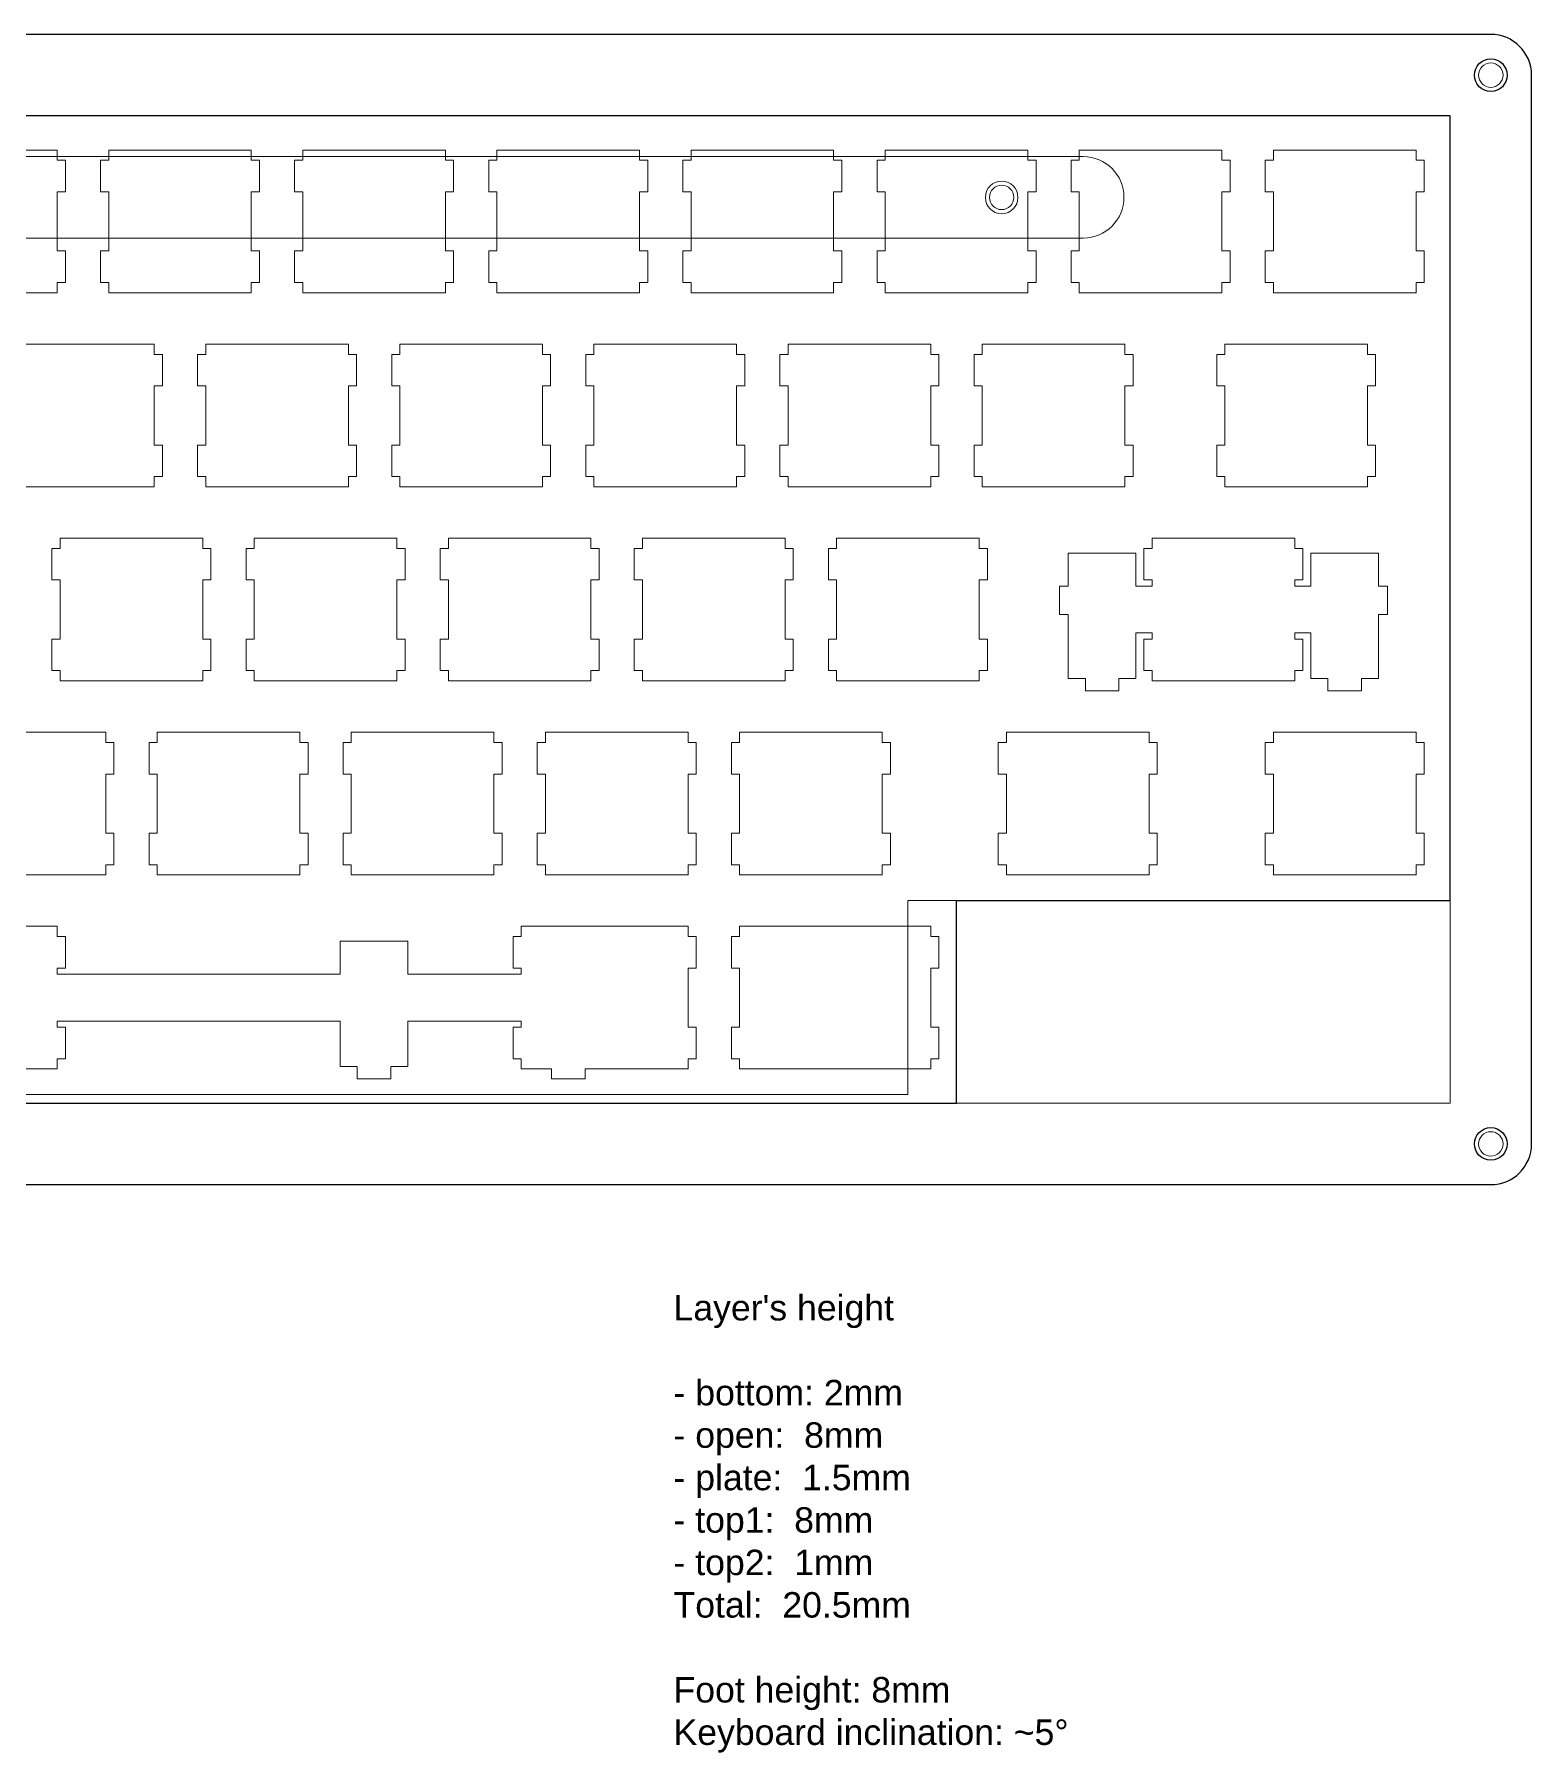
# Model space of a CAD drawing. Extents: x 1 to 304, y -55 to 114.
# Drawn here: x 157.3 to 304.2, y -54.9 to 113.8 of the extents above; entities that cross this region are included whole.
import ezdxf

# ---------------------------------------------------------------- set-up
doc = ezdxf.new("R2010")
doc.units = 0
doc.layers.get('0').update_dxf_attribs({"lineweight": 5, "true_color": 0xffffff})
for name, color, linetype, lineweight, true_color in [('bottom', 30, 'Continuous', 5, 0xff7f00), ('foot', 14, 'Continuous', 5, 0x800000), ('label', 2, 'Continuous', 25, 0xffff00), ('open layer', 1, 'Continuous', 5, 0xff0000), ('top 6.25U', 5, 'Continuous', 25, 0x0000ff), ('top 6U-7U', 4, 'Continuous', 5, 0x00ffff), ('top6.25U-1-125', 161, 'Continuous', 5, 0x55aaff)]:
    doc.layers.add(name, color=color, linetype=linetype, lineweight=lineweight, true_color=true_color)
doc.styles.add('textstyle4', font='')
doc.styles.get('textstyle4').set_extended_font_data('Liberation Sans')

msp = doc.modelspace()

# ---------------------------------------------------------------- linework, layer by layer
for p, q in [((300.2, 113.75), (4.83, 113.75)), ((304.2, 4.83), (304.2, 109.75)), ((205.05, 25.19), (205.05, 26.19)), ((205.05, 26.19), (219.05, 26.19)), ((219.05, 26.19), (221.43, 26.19)), ((221.43, 26.19), (221.43, 25.19)), ((242.86, 26.19), (240.48, 26.19)), ((242.86, 26.19), (245.24, 26.19)), ((245.24, 26.19), (245.24, 25.19)), ((187.28, 21.49), (187.28, 24.72)), ((187.28, 24.72), (193.93, 24.72)), ((193.93, 24.72), (193.93, 21.49)), ((204.25, 22.09), (204.25, 25.19)), ((204.25, 25.19), (205.05, 25.19)), ((221.43, 25.19), (222.23, 25.19)), ((222.23, 25.19), (222.23, 22.09)), ((245.24, 25.19), (246.04, 25.19)), ((246.04, 25.19), (246.04, 22.09)), ((205.05, 22.09), (204.25, 22.09)), ((205.05, 21.49), (205.05, 22.09)), ((222.23, 22.09), (221.43, 22.09)), ((221.43, 22.09), (221.43, 16.29)), ((246.04, 22.09), (245.24, 22.09)), ((245.24, 22.09), (245.24, 16.29)), ((159.51, 21.49), (187.28, 21.49)), ((193.93, 21.49), (205.05, 21.49)), ((187.28, 16.89), (159.51, 16.89)), ((187.28, 12.42), (187.28, 16.89)), ((193.93, 16.89), (193.93, 12.42)), ((193.93, 16.89), (205.05, 16.89)), ((205.05, 16.89), (205.05, 16.29)), ((205.05, 16.29), (204.25, 16.29)), ((204.25, 16.29), (204.25, 13.19)), ((221.43, 16.29), (222.23, 16.29)), ((222.23, 16.29), (222.23, 13.19)), ((245.24, 16.29), (246.04, 16.29)), ((246.04, 16.29), (246.04, 13.19)), ((188.96, 12.42), (187.28, 12.42)), ((188.96, 11.22), (188.96, 12.42)), ((193.93, 12.42), (192.26, 12.42)), ((192.26, 12.42), (192.26, 11.22)), ((204.25, 13.19), (205.05, 13.19)), ((205.05, 13.19), (205.05, 12.19)), ((205.05, 12.19), (208.01, 12.19)), ((208.01, 12.19), (208.01, 11.22)), ((219.05, 12.19), (211.32, 12.19)), ((211.32, 11.22), (211.32, 12.19)), ((221.43, 12.19), (219.05, 12.19)), ((222.23, 13.19), (221.43, 13.19)), ((221.43, 13.19), (221.43, 12.19)), ((240.48, 12.19), (242.86, 12.19)), ((245.24, 12.19), (242.86, 12.19)), ((246.04, 13.19), (245.24, 13.19)), ((245.24, 13.19), (245.24, 12.19)), ((192.26, 11.22), (188.96, 11.22)), ((4.83, 0.83), (300.2, 0.83))]:
    msp.add_line(p, q)
at = {"color": 0}
for p, q in [((159.51, 102.39), (145.52, 102.39)), ((159.51, 101.39), (159.51, 102.39)), ((160.32, 101.39), (159.51, 101.39)), ((160.32, 98.29), (160.32, 101.39)), ((164.57, 101.39), (163.77, 101.39)), ((163.77, 101.39), (163.77, 98.29)), ((164.57, 102.39), (164.57, 101.39)), ((178.56, 102.39), (164.57, 102.39)), ((178.56, 101.39), (178.56, 102.39)), ((179.37, 101.39), (178.56, 101.39)), ((179.37, 98.29), (179.37, 101.39)), ((183.62, 101.39), (182.82, 101.39)), ((182.82, 101.39), (182.82, 98.29)), ((183.62, 102.39), (183.62, 101.39)), ((197.61, 102.39), (183.62, 102.39)), ((197.61, 101.39), (197.61, 102.39)), ((198.42, 101.39), (197.61, 101.39)), ((198.42, 98.29), (198.42, 101.39)), ((202.67, 101.39), (201.87, 101.39)), ((201.87, 101.39), (201.87, 98.29)), ((202.67, 102.39), (202.67, 101.39)), ((216.66, 102.39), (202.67, 102.39)), ((216.66, 101.39), (216.66, 102.39)), ((217.47, 101.39), (216.66, 101.39)), ((217.47, 98.29), (217.47, 101.39)), ((221.72, 101.39), (220.92, 101.39)), ((220.92, 101.39), (220.92, 98.29)), ((221.72, 102.39), (221.72, 101.39)), ((235.71, 102.39), (221.72, 102.39)), ((235.71, 101.39), (235.71, 102.39)), ((236.52, 101.39), (235.71, 101.39)), ((236.52, 98.29), (236.52, 101.39)), ((240.77, 101.39), (239.97, 101.39)), ((239.97, 101.39), (239.97, 98.29)), ((240.77, 102.39), (240.77, 101.39)), ((254.76, 102.39), (240.77, 102.39)), ((254.76, 101.39), (254.76, 102.39)), ((255.57, 101.39), (254.76, 101.39)), ((255.57, 98.29), (255.57, 101.39)), ((259.82, 101.39), (259.02, 101.39)), ((259.02, 101.39), (259.02, 98.29)), ((259.82, 102.39), (259.82, 101.39)), ((273.81, 102.39), (259.82, 102.39)), ((273.81, 101.39), (273.81, 102.39)), ((274.62, 101.39), (273.81, 101.39)), ((274.62, 98.29), (274.62, 101.39)), ((278.87, 101.39), (278.07, 101.39)), ((278.07, 101.39), (278.07, 98.29)), ((278.87, 102.39), (278.87, 101.39)), ((292.86, 102.39), (278.87, 102.39)), ((292.86, 101.39), (292.86, 102.39)), ((293.67, 101.39), (292.86, 101.39)), ((293.67, 98.29), (293.67, 101.39)), ((159.51, 92.49), (159.51, 98.29)), ((159.51, 98.29), (160.32, 98.29)), ((163.77, 98.29), (164.57, 98.29)), ((164.57, 98.29), (164.57, 92.49)), ((178.56, 92.49), (178.56, 98.29)), ((178.56, 98.29), (179.37, 98.29)), ((182.82, 98.29), (183.62, 98.29)), ((183.62, 98.29), (183.62, 92.49)), ((197.61, 92.49), (197.61, 98.29)), ((197.61, 98.29), (198.42, 98.29)), ((201.87, 98.29), (202.67, 98.29)), ((202.67, 98.29), (202.67, 92.49)), ((216.66, 92.49), (216.66, 98.29)), ((216.66, 98.29), (217.47, 98.29)), ((220.92, 98.29), (221.72, 98.29)), ((221.72, 98.29), (221.72, 92.49)), ((235.71, 92.49), (235.71, 98.29)), ((235.71, 98.29), (236.52, 98.29)), ((239.97, 98.29), (240.77, 98.29)), ((240.77, 98.29), (240.77, 92.49)), ((254.76, 92.49), (254.76, 98.29)), ((254.76, 98.29), (255.57, 98.29)), ((259.02, 98.29), (259.82, 98.29)), ((259.82, 98.29), (259.82, 92.49)), ((273.81, 92.49), (273.81, 98.29)), ((273.81, 98.29), (274.62, 98.29)), ((278.07, 98.29), (278.87, 98.29)), ((278.87, 98.29), (278.87, 92.49)), ((292.86, 92.49), (292.86, 98.29)), ((292.86, 98.29), (293.67, 98.29)), ((160.32, 92.49), (159.51, 92.49)), ((160.32, 89.39), (160.32, 92.49)), ((164.57, 92.49), (163.77, 92.49)), ((163.77, 92.49), (163.77, 89.39)), ((179.37, 92.49), (178.56, 92.49)), ((179.37, 89.39), (179.37, 92.49)), ((183.62, 92.49), (182.82, 92.49)), ((182.82, 92.49), (182.82, 89.39)), ((198.42, 92.49), (197.61, 92.49)), ((198.42, 89.39), (198.42, 92.49)), ((202.67, 92.49), (201.87, 92.49)), ((201.87, 92.49), (201.87, 89.39)), ((217.47, 92.49), (216.66, 92.49)), ((217.47, 89.39), (217.47, 92.49)), ((221.72, 92.49), (220.92, 92.49)), ((220.92, 92.49), (220.92, 89.39)), ((236.52, 92.49), (235.71, 92.49)), ((236.52, 89.39), (236.52, 92.49)), ((240.77, 92.49), (239.97, 92.49)), ((239.97, 92.49), (239.97, 89.39)), ((255.57, 92.49), (254.76, 92.49)), ((255.57, 89.39), (255.57, 92.49)), ((259.82, 92.49), (259.02, 92.49)), ((259.02, 92.49), (259.02, 89.39)), ((274.62, 92.49), (273.81, 92.49)), ((274.62, 89.39), (274.62, 92.49)), ((278.87, 92.49), (278.07, 92.49)), ((278.07, 92.49), (278.07, 89.39)), ((293.67, 92.49), (292.86, 92.49)), ((293.67, 89.39), (293.67, 92.49)), ((145.52, 88.39), (159.51, 88.39)), ((159.51, 88.39), (159.51, 89.39)), ((159.51, 89.39), (160.32, 89.39)), ((163.77, 89.39), (164.57, 89.39)), ((164.57, 89.39), (164.57, 88.39)), ((164.57, 88.39), (178.56, 88.39)), ((178.56, 88.39), (178.56, 89.39)), ((178.56, 89.39), (179.37, 89.39)), ((182.82, 89.39), (183.62, 89.39)), ((183.62, 89.39), (183.62, 88.39)), ((183.62, 88.39), (197.61, 88.39)), ((197.61, 88.39), (197.61, 89.39)), ((197.61, 89.39), (198.42, 89.39)), ((201.87, 89.39), (202.67, 89.39)), ((202.67, 89.39), (202.67, 88.39)), ((202.67, 88.39), (216.66, 88.39)), ((216.66, 88.39), (216.66, 89.39)), ((216.66, 89.39), (217.47, 89.39)), ((220.92, 89.39), (221.72, 89.39)), ((221.72, 89.39), (221.72, 88.39)), ((221.72, 88.39), (235.71, 88.39)), ((235.71, 88.39), (235.71, 89.39)), ((235.71, 89.39), (236.52, 89.39)), ((239.97, 89.39), (240.77, 89.39)), ((240.77, 89.39), (240.77, 88.39)), ((240.77, 88.39), (254.76, 88.39)), ((254.76, 88.39), (254.76, 89.39)), ((254.76, 89.39), (255.57, 89.39)), ((259.02, 89.39), (259.82, 89.39)), ((259.82, 89.39), (259.82, 88.39)), ((259.82, 88.39), (273.81, 88.39)), ((273.81, 88.39), (273.81, 89.39)), ((273.81, 89.39), (274.62, 89.39)), ((278.07, 89.39), (278.87, 89.39)), ((278.87, 89.39), (278.87, 88.39)), ((278.87, 88.39), (292.86, 88.39)), ((292.86, 88.39), (292.86, 89.39)), ((292.86, 89.39), (293.67, 89.39)), ((169.04, 83.34), (155.04, 83.34)), ((169.04, 82.34), (169.04, 83.34)), ((174.09, 83.34), (174.09, 82.34)), ((188.09, 83.34), (174.09, 83.34)), ((188.09, 82.34), (188.09, 83.34)), ((193.14, 83.34), (193.14, 82.34)), ((207.14, 83.34), (193.14, 83.34)), ((207.14, 82.34), (207.14, 83.34)), ((212.19, 83.34), (212.19, 82.34)), ((226.19, 83.34), (212.19, 83.34)), ((226.19, 82.34), (226.19, 83.34)), ((231.24, 83.34), (231.24, 82.34)), ((245.24, 83.34), (231.24, 83.34)), ((245.24, 82.34), (245.24, 83.34)), ((250.29, 83.34), (250.29, 82.34)), ((264.29, 83.34), (250.29, 83.34)), ((264.29, 82.34), (264.29, 83.34)), ((274.1, 83.34), (274.1, 82.34)), ((288.1, 83.34), (274.1, 83.34)), ((288.1, 82.34), (288.1, 83.34)), ((169.84, 82.34), (169.04, 82.34)), ((169.84, 79.24), (169.84, 82.34)), ((174.09, 82.34), (173.29, 82.34)), ((173.29, 82.34), (173.29, 79.24)), ((188.89, 82.34), (188.09, 82.34)), ((188.89, 79.24), (188.89, 82.34)), ((193.14, 82.34), (192.34, 82.34)), ((192.34, 82.34), (192.34, 79.24)), ((207.94, 82.34), (207.14, 82.34)), ((207.94, 79.24), (207.94, 82.34)), ((212.19, 82.34), (211.39, 82.34)), ((211.39, 82.34), (211.39, 79.24)), ((226.99, 82.34), (226.19, 82.34)), ((226.99, 79.24), (226.99, 82.34)), ((231.24, 82.34), (230.44, 82.34)), ((230.44, 82.34), (230.44, 79.24)), ((246.04, 82.34), (245.24, 82.34)), ((246.04, 79.24), (246.04, 82.34)), ((250.29, 82.34), (249.49, 82.34)), ((249.49, 82.34), (249.49, 79.24)), ((265.09, 82.34), (264.29, 82.34)), ((265.09, 79.24), (265.09, 82.34)), ((274.1, 82.34), (273.3, 82.34)), ((273.3, 82.34), (273.3, 79.24)), ((288.9, 82.34), (288.1, 82.34)), ((288.9, 79.24), (288.9, 82.34)), ((169.04, 73.44), (169.04, 79.24)), ((169.04, 79.24), (169.84, 79.24)), ((173.29, 79.24), (174.09, 79.24)), ((174.09, 79.24), (174.09, 73.44)), ((188.09, 73.44), (188.09, 79.24)), ((188.09, 79.24), (188.89, 79.24)), ((192.34, 79.24), (193.14, 79.24)), ((193.14, 79.24), (193.14, 73.44)), ((207.14, 73.44), (207.14, 79.24)), ((207.14, 79.24), (207.94, 79.24)), ((211.39, 79.24), (212.19, 79.24)), ((212.19, 79.24), (212.19, 73.44)), ((226.19, 73.44), (226.19, 79.24)), ((226.19, 79.24), (226.99, 79.24)), ((230.44, 79.24), (231.24, 79.24)), ((231.24, 79.24), (231.24, 73.44)), ((245.24, 73.44), (245.24, 79.24)), ((245.24, 79.24), (246.04, 79.24)), ((249.49, 79.24), (250.29, 79.24)), ((250.29, 79.24), (250.29, 73.44)), ((264.29, 73.44), (264.29, 79.24)), ((264.29, 79.24), (265.09, 79.24)), ((273.3, 79.24), (274.1, 79.24)), ((274.1, 79.24), (274.1, 73.44)), ((288.1, 73.44), (288.1, 79.24)), ((288.1, 79.24), (288.9, 79.24)), ((169.84, 73.44), (169.04, 73.44)), ((169.84, 70.34), (169.84, 73.44)), ((174.09, 73.44), (173.29, 73.44)), ((173.29, 73.44), (173.29, 70.34)), ((188.89, 73.44), (188.09, 73.44)), ((188.89, 70.34), (188.89, 73.44)), ((193.14, 73.44), (192.34, 73.44)), ((192.34, 73.44), (192.34, 70.34)), ((207.94, 73.44), (207.14, 73.44)), ((207.94, 70.34), (207.94, 73.44)), ((212.19, 73.44), (211.39, 73.44)), ((211.39, 73.44), (211.39, 70.34)), ((226.99, 73.44), (226.19, 73.44)), ((226.99, 70.34), (226.99, 73.44)), ((231.24, 73.44), (230.44, 73.44)), ((230.44, 73.44), (230.44, 70.34)), ((246.04, 73.44), (245.24, 73.44)), ((246.04, 70.34), (246.04, 73.44)), ((250.29, 73.44), (249.49, 73.44)), ((249.49, 73.44), (249.49, 70.34)), ((265.09, 73.44), (264.29, 73.44)), ((265.09, 70.34), (265.09, 73.44)), ((274.1, 73.44), (273.3, 73.44)), ((273.3, 73.44), (273.3, 70.34)), ((288.9, 73.44), (288.1, 73.44)), ((288.9, 70.34), (288.9, 73.44)), ((155.04, 69.34), (169.04, 69.34)), ((169.04, 69.34), (169.04, 70.34)), ((169.04, 70.34), (169.84, 70.34)), ((173.29, 70.34), (174.09, 70.34)), ((174.09, 70.34), (174.09, 69.34)), ((174.09, 69.34), (188.09, 69.34)), ((188.09, 69.34), (188.09, 70.34)), ((188.09, 70.34), (188.89, 70.34)), ((192.34, 70.34), (193.14, 70.34)), ((193.14, 70.34), (193.14, 69.34)), ((193.14, 69.34), (207.14, 69.34)), ((207.14, 69.34), (207.14, 70.34)), ((207.14, 70.34), (207.94, 70.34)), ((211.39, 70.34), (212.19, 70.34)), ((212.19, 70.34), (212.19, 69.34)), ((212.19, 69.34), (226.19, 69.34)), ((226.19, 69.34), (226.19, 70.34)), ((226.19, 70.34), (226.99, 70.34)), ((230.44, 70.34), (231.24, 70.34)), ((231.24, 70.34), (231.24, 69.34)), ((231.24, 69.34), (245.24, 69.34)), ((245.24, 69.34), (245.24, 70.34)), ((245.24, 70.34), (246.04, 70.34)), ((249.49, 70.34), (250.29, 70.34)), ((250.29, 70.34), (250.29, 69.34)), ((250.29, 69.34), (264.29, 69.34)), ((264.29, 69.34), (264.29, 70.34)), ((264.29, 70.34), (265.09, 70.34)), ((273.3, 70.34), (274.1, 70.34)), ((274.1, 70.34), (274.1, 69.34)), ((274.1, 69.34), (288.1, 69.34)), ((288.1, 69.34), (288.1, 70.34)), ((288.1, 70.34), (288.9, 70.34)), ((159.8, 64.29), (159.8, 63.29)), ((173.8, 64.29), (159.8, 64.29)), ((173.8, 63.29), (173.8, 64.29)), ((178.85, 64.29), (178.85, 63.29)), ((192.85, 64.29), (178.85, 64.29)), ((192.85, 63.29), (192.85, 64.29)), ((197.9, 64.29), (197.9, 63.29)), ((211.9, 64.29), (197.9, 64.29)), ((211.9, 63.29), (211.9, 64.29)), ((216.95, 64.29), (216.95, 63.29)), ((230.95, 64.29), (216.95, 64.29)), ((230.95, 63.29), (230.95, 64.29)), ((236, 64.29), (236, 63.29)), ((250, 64.29), (236, 64.29)), ((250, 63.29), (250, 64.29)), ((266.96, 64.29), (266.96, 63.29)), ((280.96, 64.29), (266.96, 64.29)), ((280.96, 63.29), (280.96, 64.29)), ((159.8, 63.29), (159, 63.29)), ((159, 63.29), (159, 60.19)), ((174.6, 63.29), (173.8, 63.29)), ((174.6, 60.19), (174.6, 63.29)), ((178.85, 63.29), (178.05, 63.29)), ((178.05, 63.29), (178.05, 60.19)), ((193.65, 63.29), (192.85, 63.29)), ((193.65, 60.19), (193.65, 63.29)), ((197.9, 63.29), (197.1, 63.29)), ((197.1, 63.29), (197.1, 60.19)), ((212.7, 63.29), (211.9, 63.29)), ((212.7, 60.19), (212.7, 63.29)), ((216.95, 63.29), (216.15, 63.29)), ((216.15, 63.29), (216.15, 60.19)), ((231.75, 63.29), (230.95, 63.29)), ((231.75, 60.19), (231.75, 63.29)), ((236, 63.29), (235.2, 63.29)), ((235.2, 63.29), (235.2, 60.19)), ((250.8, 63.29), (250, 63.29)), ((250.8, 60.19), (250.8, 63.29)), ((265.38, 62.82), (258.73, 62.82)), ((258.73, 62.82), (258.73, 59.59)), ((265.38, 59.59), (265.38, 62.82)), ((266.96, 63.29), (266.16, 63.29)), ((266.16, 63.29), (266.16, 60.19)), ((281.76, 63.29), (280.96, 63.29)), ((281.76, 60.19), (281.76, 63.29)), ((289.18, 62.82), (282.53, 62.82)), ((282.53, 62.82), (282.53, 59.59)), ((289.18, 59.59), (289.18, 62.82)), ((159, 60.19), (159.8, 60.19)), ((159.8, 60.19), (159.8, 54.39)), ((173.8, 54.39), (173.8, 60.19)), ((173.8, 60.19), (174.6, 60.19)), ((178.05, 60.19), (178.85, 60.19)), ((178.85, 60.19), (178.85, 54.39)), ((192.85, 54.39), (192.85, 60.19)), ((192.85, 60.19), (193.65, 60.19)), ((197.1, 60.19), (197.9, 60.19)), ((197.9, 60.19), (197.9, 54.39)), ((211.9, 54.39), (211.9, 60.19)), ((211.9, 60.19), (212.7, 60.19)), ((216.15, 60.19), (216.95, 60.19)), ((216.95, 60.19), (216.95, 54.39)), ((230.95, 54.39), (230.95, 60.19)), ((230.95, 60.19), (231.75, 60.19)), ((235.2, 60.19), (236, 60.19)), ((236, 60.19), (236, 54.39)), ((250, 54.39), (250, 60.19)), ((250, 60.19), (250.8, 60.19)), ((258.73, 59.59), (257.86, 59.59)), ((257.86, 59.59), (257.86, 56.79)), ((266.96, 59.59), (265.38, 59.59)), ((266.16, 60.19), (266.96, 60.19)), ((266.96, 60.19), (266.96, 59.59)), ((280.96, 59.59), (280.96, 60.19)), ((280.96, 60.19), (281.76, 60.19)), ((282.53, 59.59), (280.96, 59.59)), ((290.06, 59.59), (289.18, 59.59)), ((290.06, 56.79), (290.06, 59.59)), ((257.86, 56.79), (258.73, 56.79)), ((258.73, 56.79), (258.73, 50.52)), ((289.18, 50.52), (289.18, 56.79)), ((289.18, 56.79), (290.06, 56.79)), ((159.8, 54.39), (159, 54.39)), ((159, 54.39), (159, 51.29)), ((174.6, 54.39), (173.8, 54.39)), ((174.6, 51.29), (174.6, 54.39)), ((178.85, 54.39), (178.05, 54.39)), ((178.05, 54.39), (178.05, 51.29)), ((193.65, 54.39), (192.85, 54.39)), ((193.65, 51.29), (193.65, 54.39)), ((197.9, 54.39), (197.1, 54.39)), ((197.1, 54.39), (197.1, 51.29)), ((212.7, 54.39), (211.9, 54.39)), ((212.7, 51.29), (212.7, 54.39)), ((216.95, 54.39), (216.15, 54.39)), ((216.15, 54.39), (216.15, 51.29)), ((231.75, 54.39), (230.95, 54.39)), ((231.75, 51.29), (231.75, 54.39)), ((236, 54.39), (235.2, 54.39)), ((235.2, 54.39), (235.2, 51.29)), ((250.8, 54.39), (250, 54.39)), ((250.8, 51.29), (250.8, 54.39)), ((265.38, 50.52), (265.38, 54.99)), ((265.38, 54.99), (266.96, 54.99)), ((266.96, 54.39), (266.16, 54.39)), ((266.16, 54.39), (266.16, 51.29)), ((266.96, 54.99), (266.96, 54.39)), ((280.96, 54.39), (280.96, 54.99)), ((280.96, 54.99), (282.53, 54.99)), ((281.76, 54.39), (280.96, 54.39)), ((281.76, 51.29), (281.76, 54.39)), ((282.53, 54.99), (282.53, 50.52)), ((159, 51.29), (159.8, 51.29)), ((159.8, 51.29), (159.8, 50.29)), ((173.8, 50.29), (173.8, 51.29)), ((173.8, 51.29), (174.6, 51.29)), ((178.05, 51.29), (178.85, 51.29)), ((178.85, 51.29), (178.85, 50.29)), ((192.85, 50.29), (192.85, 51.29)), ((192.85, 51.29), (193.65, 51.29)), ((197.1, 51.29), (197.9, 51.29)), ((197.9, 51.29), (197.9, 50.29)), ((211.9, 50.29), (211.9, 51.29)), ((211.9, 51.29), (212.7, 51.29)), ((216.15, 51.29), (216.95, 51.29)), ((216.95, 51.29), (216.95, 50.29)), ((230.95, 50.29), (230.95, 51.29)), ((230.95, 51.29), (231.75, 51.29)), ((235.2, 51.29), (236, 51.29)), ((236, 51.29), (236, 50.29)), ((250, 50.29), (250, 51.29)), ((250, 51.29), (250.8, 51.29)), ((266.16, 51.29), (266.96, 51.29)), ((266.96, 51.29), (266.96, 50.29)), ((280.96, 50.29), (280.96, 51.29)), ((280.96, 51.29), (281.76, 51.29)), ((159.8, 50.29), (173.8, 50.29)), ((178.85, 50.29), (192.85, 50.29)), ((197.9, 50.29), (211.9, 50.29)), ((216.95, 50.29), (230.95, 50.29)), ((236, 50.29), (250, 50.29)), ((258.73, 50.52), (260.41, 50.52)), ((260.41, 50.52), (260.41, 49.32)), ((260.41, 49.32), (263.71, 49.32)), ((263.71, 49.32), (263.71, 50.52)), ((263.71, 50.52), (265.38, 50.52)), ((266.96, 50.29), (280.96, 50.29)), ((282.53, 50.52), (284.21, 50.52)), ((284.21, 50.52), (284.21, 49.32)), ((284.21, 49.32), (287.51, 49.32)), ((287.51, 49.32), (287.51, 50.52)), ((287.51, 50.52), (289.18, 50.52)), ((164.28, 45.24), (150.28, 45.24)), ((164.28, 44.24), (164.28, 45.24)), ((165.08, 44.24), (164.28, 44.24)), ((165.08, 41.14), (165.08, 44.24)), ((169.33, 44.24), (168.53, 44.24)), ((168.53, 44.24), (168.53, 41.14)), ((169.33, 45.24), (169.33, 44.24)), ((183.33, 45.24), (169.33, 45.24)), ((183.33, 44.24), (183.33, 45.24)), ((184.13, 44.24), (183.33, 44.24)), ((184.13, 41.14), (184.13, 44.24)), ((188.38, 44.24), (187.58, 44.24)), ((187.58, 44.24), (187.58, 41.14)), ((188.38, 45.24), (188.38, 44.24)), ((202.38, 45.24), (188.38, 45.24)), ((202.38, 44.24), (202.38, 45.24)), ((203.18, 44.24), (202.38, 44.24)), ((203.18, 41.14), (203.18, 44.24)), ((207.43, 44.24), (206.63, 44.24)), ((206.63, 44.24), (206.63, 41.14)), ((207.43, 45.24), (207.43, 44.24)), ((221.43, 45.24), (207.43, 45.24)), ((221.43, 44.24), (221.43, 45.24)), ((222.23, 44.24), (221.43, 44.24)), ((222.23, 41.14), (222.23, 44.24)), ((226.48, 44.24), (225.68, 44.24)), ((225.68, 44.24), (225.68, 41.14)), ((226.48, 45.24), (226.48, 44.24)), ((240.48, 45.24), (226.48, 45.24)), ((240.48, 44.24), (240.48, 45.24)), ((241.28, 44.24), (240.48, 44.24)), ((241.28, 41.14), (241.28, 44.24)), ((252.67, 44.24), (251.87, 44.24)), ((251.87, 44.24), (251.87, 41.14)), ((252.67, 45.24), (252.67, 44.24)), ((266.67, 45.24), (252.67, 45.24)), ((266.67, 44.24), (266.67, 45.24)), ((267.47, 44.24), (266.67, 44.24)), ((267.47, 41.14), (267.47, 44.24)), ((278.87, 44.24), (278.07, 44.24)), ((278.07, 44.24), (278.07, 41.14)), ((278.87, 45.24), (278.87, 44.24)), ((292.86, 45.24), (278.87, 45.24)), ((292.86, 44.24), (292.86, 45.24)), ((293.67, 44.24), (292.86, 44.24)), ((293.67, 41.14), (293.67, 44.24)), ((164.28, 35.34), (164.28, 41.14)), ((164.28, 41.14), (165.08, 41.14)), ((168.53, 41.14), (169.33, 41.14)), ((169.33, 41.14), (169.33, 35.34)), ((183.33, 35.34), (183.33, 41.14)), ((183.33, 41.14), (184.13, 41.14)), ((187.58, 41.14), (188.38, 41.14)), ((188.38, 41.14), (188.38, 35.34)), ((202.38, 35.34), (202.38, 41.14)), ((202.38, 41.14), (203.18, 41.14)), ((206.63, 41.14), (207.43, 41.14)), ((207.43, 41.14), (207.43, 35.34)), ((221.43, 35.34), (221.43, 41.14)), ((221.43, 41.14), (222.23, 41.14)), ((225.68, 41.14), (226.48, 41.14)), ((226.48, 41.14), (226.48, 35.34)), ((240.48, 35.34), (240.48, 41.14)), ((240.48, 41.14), (241.28, 41.14)), ((251.87, 41.14), (252.67, 41.14)), ((252.67, 41.14), (252.67, 35.34)), ((266.67, 35.34), (266.67, 41.14)), ((266.67, 41.14), (267.47, 41.14)), ((278.07, 41.14), (278.87, 41.14)), ((278.87, 41.14), (278.87, 35.34)), ((292.86, 35.34), (292.86, 41.14)), ((292.86, 41.14), (293.67, 41.14)), ((165.08, 35.34), (164.28, 35.34)), ((165.08, 32.24), (165.08, 35.34)), ((169.33, 35.34), (168.53, 35.34)), ((168.53, 35.34), (168.53, 32.24)), ((184.13, 35.34), (183.33, 35.34)), ((184.13, 32.24), (184.13, 35.34)), ((188.38, 35.34), (187.58, 35.34)), ((187.58, 35.34), (187.58, 32.24)), ((203.18, 35.34), (202.38, 35.34)), ((203.18, 32.24), (203.18, 35.34)), ((207.43, 35.34), (206.63, 35.34)), ((206.63, 35.34), (206.63, 32.24)), ((222.23, 35.34), (221.43, 35.34)), ((222.23, 32.24), (222.23, 35.34)), ((226.48, 35.34), (225.68, 35.34)), ((225.68, 35.34), (225.68, 32.24)), ((241.28, 35.34), (240.48, 35.34)), ((241.28, 32.24), (241.28, 35.34)), ((252.67, 35.34), (251.87, 35.34)), ((251.87, 35.34), (251.87, 32.24)), ((267.47, 35.34), (266.67, 35.34)), ((267.47, 32.24), (267.47, 35.34)), ((278.87, 35.34), (278.07, 35.34)), ((278.07, 35.34), (278.07, 32.24)), ((293.67, 35.34), (292.86, 35.34)), ((293.67, 32.24), (293.67, 35.34)), ((164.28, 31.24), (164.28, 32.24)), ((164.28, 32.24), (165.08, 32.24)), ((168.53, 32.24), (169.33, 32.24)), ((169.33, 32.24), (169.33, 31.24)), ((183.33, 31.24), (183.33, 32.24)), ((183.33, 32.24), (184.13, 32.24)), ((187.58, 32.24), (188.38, 32.24)), ((188.38, 32.24), (188.38, 31.24)), ((202.38, 31.24), (202.38, 32.24)), ((202.38, 32.24), (203.18, 32.24)), ((206.63, 32.24), (207.43, 32.24)), ((207.43, 32.24), (207.43, 31.24)), ((221.43, 31.24), (221.43, 32.24)), ((221.43, 32.24), (222.23, 32.24)), ((225.68, 32.24), (226.48, 32.24)), ((226.48, 32.24), (226.48, 31.24)), ((240.48, 31.24), (240.48, 32.24)), ((240.48, 32.24), (241.28, 32.24)), ((251.87, 32.24), (252.67, 32.24)), ((252.67, 32.24), (252.67, 31.24)), ((266.67, 31.24), (266.67, 32.24)), ((266.67, 32.24), (267.47, 32.24)), ((278.07, 32.24), (278.87, 32.24)), ((278.87, 32.24), (278.87, 31.24)), ((292.86, 31.24), (292.86, 32.24)), ((292.86, 32.24), (293.67, 32.24)), ((150.28, 31.24), (164.28, 31.24)), ((169.33, 31.24), (183.33, 31.24)), ((188.38, 31.24), (202.38, 31.24)), ((207.43, 31.24), (221.43, 31.24)), ((226.48, 31.24), (240.48, 31.24)), ((252.67, 31.24), (266.67, 31.24)), ((278.87, 31.24), (292.86, 31.24)), ((159.51, 26.19), (145.52, 26.19)), ((159.51, 25.19), (159.51, 26.19)), ((226.48, 26.19), (226.48, 25.19)), ((240.48, 26.19), (226.48, 26.19)), ((160.32, 25.19), (159.51, 25.19)), ((160.32, 22.09), (160.32, 25.19)), ((226.48, 25.19), (225.68, 25.19)), ((225.68, 25.19), (225.68, 22.09)), ((159.51, 21.49), (159.51, 22.09)), ((159.51, 22.09), (160.32, 22.09)), ((225.68, 22.09), (226.48, 22.09)), ((226.48, 22.09), (226.48, 16.29)), ((159.51, 16.29), (159.51, 16.89)), ((160.32, 16.29), (159.51, 16.29)), ((160.32, 13.19), (160.32, 16.29)), ((226.48, 16.29), (225.68, 16.29)), ((225.68, 16.29), (225.68, 13.19)), ((145.52, 12.19), (159.51, 12.19)), ((159.51, 12.19), (159.51, 13.19)), ((159.51, 13.19), (160.32, 13.19)), ((225.68, 13.19), (226.48, 13.19)), ((226.48, 13.19), (226.48, 12.19)), ((226.48, 12.19), (240.48, 12.19)), ((208.01, 11.22), (211.32, 11.22))]:
    msp.add_line(p, q, dxfattribs=at)
for centre in [(300.2, 109.75), (300.2, 4.83)]:
    msp.add_circle(centre, 1.6)
for centre, start, end in [((300.2, 109.75), 0, 90), ((300.2, 4.83), 270, 0)]:
    msp.add_arc(centre, 4, start, end)
at = {"layer": 'bottom'}
for p, q in [((36.55, 113.75), (300.2, 113.75)), ((304.2, 109.75), (304.2, 4.83)), ((300.2, 0.83), (4.83, 0.83))]:
    msp.add_line(p, q, dxfattribs=at)
for centre, radius in [((300.2, 109.75), 1.2), ((252.2, 97.75), 1.6), ((300.2, 4.83), 1.2)]:
    msp.add_circle(centre, radius, dxfattribs=at)
for centre, start, end in [((300.2, 109.75), 0, 90), ((300.2, 4.83), 270, 0)]:
    msp.add_arc(centre, 4, start, end, dxfattribs=at)
at = {"layer": 'foot'}
for p, q in [((44.83, 101.75), (260.2, 101.75)), ((44.83, 93.75), (260.2, 93.75))]:
    msp.add_line(p, q, dxfattribs=at)
msp.add_circle((252.2, 97.75), 1.2, dxfattribs=at)
msp.add_arc((260.2, 97.75), 4, 270, 90, dxfattribs=at)
at = {"layer": 'open layer'}
for p, q in [((36.55, 113.75), (300.2, 113.75)), ((304.2, 109.75), (304.2, 4.83)), ((296.2, 105.75), (34.55, 105.75)), ((296.2, 8.83), (296.2, 105.75)), ((8.83, 8.83), (296.2, 8.83)), ((300.2, 0.83), (4.83, 0.83))]:
    msp.add_line(p, q, dxfattribs=at)
for centre in [(300.2, 109.75), (300.2, 4.83)]:
    msp.add_circle(centre, 1.6, dxfattribs=at)
for centre, start, end in [((300.2, 109.75), 0, 90), ((300.2, 4.83), 270, 0)]:
    msp.add_arc(centre, 4, start, end, dxfattribs=at)
at = {"layer": 'top 6.25U'}
for p, q in [((300.2, 113.75), (4.83, 113.75)), ((304.2, 4.83), (304.2, 109.75)), ((296.2, 105.75), (8.83, 105.75)), ((296.2, 28.72), (296.2, 105.75)), ((247.77, 8.83), (247.77, 28.72)), ((247.77, 28.72), (296.2, 28.72)), ((35.83, 8.83), (245.38, 8.83)), ((245.38, 8.83), (247.77, 8.83)), ((4.83, 0.83), (300.2, 0.83))]:
    msp.add_line(p, q, dxfattribs=at)
for centre in [(300.2, 109.75), (300.2, 4.83)]:
    msp.add_circle(centre, 1.6, dxfattribs=at)
for centre, start, end in [((300.2, 109.75), 0, 90), ((300.2, 4.83), 270, 0)]:
    msp.add_arc(centre, 4, start, end, dxfattribs=at)
at = {"layer": 'top 6U-7U'}
for p, q in [((300.2, 113.75), (4.83, 113.75)), ((304.2, 4.83), (304.2, 109.75)), ((296.2, 105.75), (8.83, 105.75)), ((296.2, 28.72), (296.2, 105.75)), ((247.77, 28.72), (296.2, 28.72)), ((247.77, 8.83), (247.77, 28.72)), ((247.77, 8.83), (38.22, 8.83)), ((4.83, 0.83), (300.2, 0.83))]:
    msp.add_line(p, q, dxfattribs=at)
for centre in [(300.2, 109.75), (300.2, 4.83)]:
    msp.add_circle(centre, 1.6, dxfattribs=at)
for centre, start, end in [((300.2, 109.75), 0, 90), ((300.2, 4.83), 270, 0)]:
    msp.add_arc(centre, 4, start, end, dxfattribs=at)
at = {"layer": 'top6.25U-1-125'}
for p, q in [((4.83, 113.75), (300.2, 113.75)), ((304.2, 109.75), (304.2, 4.83)), ((8.83, 105.75), (296.2, 105.75)), ((296.2, 105.75), (296.2, 28.72)), ((243, 9.67), (243, 28.72)), ((243, 28.72), (295.39, 28.72)), ((296.2, 28.72), (295.39, 28.72)), ((38.21, 9.67), (243, 9.67)), ((300.2, 0.83), (4.83, 0.83))]:
    msp.add_line(p, q, dxfattribs=at)
for centre in [(300.2, 109.75), (300.2, 4.83)]:
    msp.add_circle(centre, 1.6, dxfattribs=at)
for centre, start, end in [((300.2, 109.75), 0, 90), ((300.2, 4.83), 270, 360)]:
    msp.add_arc(centre, 4, start, end, dxfattribs=at)

# ---------------------------------------------------------------- texts
at = {"layer": 'label', "insert": (220, -10), "char_height": 1, "attachment_point": 1, "style": 'textstyle4'}
msp.add_mtext("\\H2.5;Layer's height\\P\\P- bottom:\\~2mm\\P- open: \\~8mm\\P- plate: \\~1.5mm\\P- top1: \\~8mm\\P- top2: \\~1mm\\PTotal: \\~20.5mm\\P\\PFoot height: 8mm\\PKeyboard inclination: ~5%%d", dxfattribs=at)

doc.saveas('drawing.dxf')
